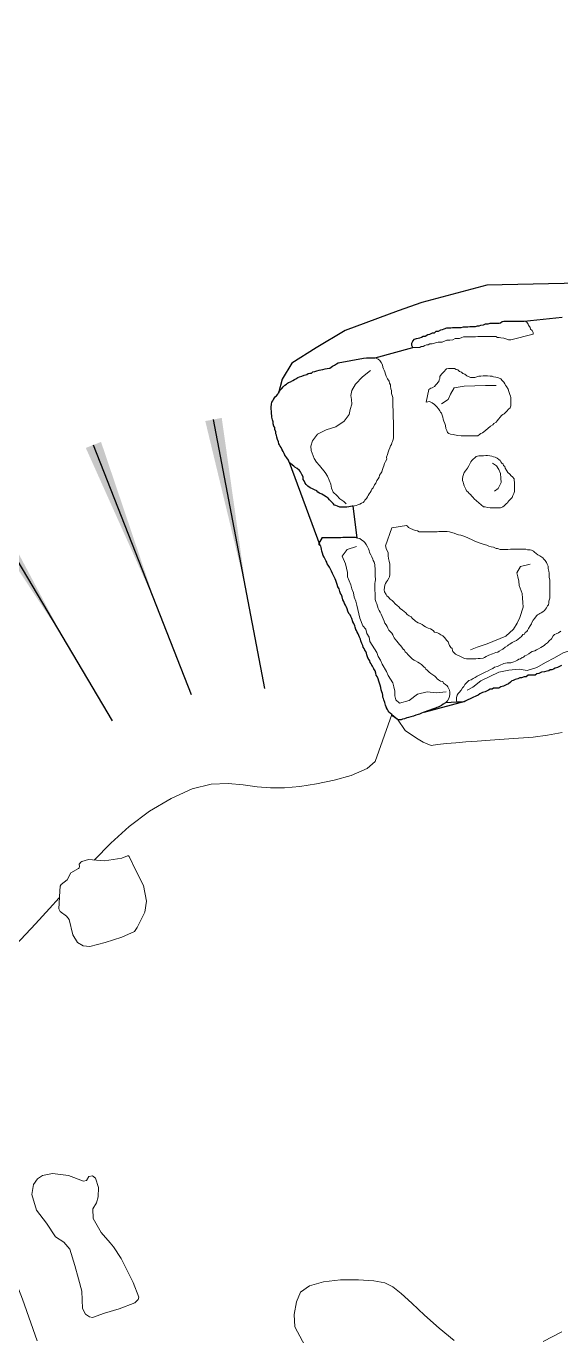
# Model space of a CAD drawing. Header units: millimetres. Extents: x -3113 to 15022, y -19591 to 4665.
# Drawn here: x 43 to 788, y -1641 to 184 of the extents above; entities that cross this region are included whole.
import ezdxf

# ---------------------------------------------------------------- set-up
doc = ezdxf.new("R2010")
doc.units = ezdxf.units.MM
doc.header["$XCLIPFRAME"] = 2
for name, color, linetype, lineweight in [('0A-detail', 7, 'Continuous', 18), ('0A-detail-detail', 7, 'Continuous', 13), ('0A-hatchures', 4, 'Continuous', 25), ('0A-mosaic', 7, 'Continuous', 18), ('0T-footprint', 251, 'Continuous', 30), ('0T-walltop', 7, 'Continuous', 30)]:
    doc.layers.add(name, color=color, linetype=linetype, lineweight=lineweight)
picture_1 = doc.add_image_def('image1.tif', size_in_pixel=(6668, 8809))

# ---------------------------------------------------------------- blocks, each defined once
blk = doc.blocks.new('T5')
blk.add_line((0, -0.0016), (1, -0.0016))
at = {"linetype": 'Continuous'}
blk.add_solid([(0, -0.0314), (0, 0.0298), (0.638, -0.0009)], dxfattribs=at)

msp = doc.modelspace()

# ---------------------------------------------------------------- linework, layer by layer
at = {"layer": '0A-detail'}
for points in [[(749.6, -245.1), (718.5, -253), (715, -253), (711.2, -251.5), (708.5, -250.8), (704.3, -250.2), (702, -249.7), (699.6, -249.7), (697.3, -248.5), (694.9, -248.5), (692.6, -248.5), (689.7, -248.6), (685.5, -248.6), (683.2, -248.6), (680.8, -248.7), (678.5, -248.7), (675.6, -248.7), (672.6, -248.7), (669.1, -248.8), (666.1, -248.8), (663.2, -248.8), (660.8, -248.8), (658.5, -248.9), (655.6, -248.9), (652.6, -248.9), (650.3, -250.1), (646.7, -251.4), (643.8, -251.4), (640.9, -251.4), (637.4, -253.1), (633.3, -253.8), (629.2, -253.8), (625.7, -255.1), (622.8, -256.3), (619.8, -256.3), (616.9, -256.3), (613.3, -257.5), (608.6, -258.7), (605.7, -258.7), (603.3, -260), (601, -260), (598.6, -261.2), (596.3, -262.3), (593.4, -262.3), (591.7, -263.6), (589.3, -263.6), (587, -263.6), (584.6, -263.6), (581.7, -263.7), (580.4, -260.8), (580.4, -257.8), (581.6, -254.9), (584, -252.3), (586.8, -251.3), (589.1, -250.7), (591.7, -250.3), (593.8, -249.4), (596.2, -248.2), (599.1, -247.8), (602.7, -245.9), (605.6, -245.2), (609.1, -243.4), (612.1, -243.4), (614.4, -241.1), (617.4, -241), (620.8, -239.2), (623.1, -238.6), (625.5, -238), (629, -236.2), (632, -236.2), (634.9, -236.2), (637.2, -236.1), (639.6, -236.1), (643.1, -236.1), (646.1, -236.1), (649, -236), (652.5, -234.8), (655.5, -234.8), (658.4, -234.8), (661.3, -234.7), (666, -234.7), (669, -234.7), (671.9, -233.4), (674.3, -233.4), (676.6, -232.8), (680.2, -232.2), (683.1, -231), (686.6, -231), (689.6, -229.8), (693.1, -229.7), (697.2, -229.7), (699.5, -229.7), (701.9, -229.7), (704.2, -229.6), (706.5, -227.8), (708.8, -227.2), (711.2, -227.2), (713.5, -227.2), (717.7, -227.1), (720.6, -227.1), (723.5, -227.1), (726.5, -227), (728.8, -227), (733, -227), (735.9, -227), (738.2, -226.9), (740.8, -228.5), (742.5, -231.1), (743, -232.8), (745.4, -235.8), (746, -238.1), (747.9, -240.2), (749.6, -242.7)], [(526.4, -278.4), (529.1, -278.3), (531.4, -279), (533.6, -280.3), (535.9, -282), (537.6, -284.5), (539.3, -288), (540.2, -291), (540.8, -293.6), (542, -295.5), (542.8, -297.7), (543.9, -301.1), (544.7, -303.8), (546.7, -307.6), (548.6, -310.6), (549.2, -313.4), (550.5, -315.7), (550.5, -317.9), (551.3, -321.2), (552.1, -323.6), (552.1, -325.9), (552.1, -328.1), (553.2, -330.7), (553.7, -333.7), (553.7, -336), (553.7, -338.3), (553.8, -341.3), (553.8, -343.6), (553.8, -347.3), (554.5, -349.6), (554.6, -352.9), (554.6, -355.6), (554.6, -359), (554.6, -362.4), (554.7, -366.5), (554.7, -370.2), (554.7, -372.9), (554.8, -375.5), (554.8, -378.1), (554.8, -381.2), (554.8, -384.6), (554.9, -387.2), (554.9, -389.8), (554.2, -392.1), (553.4, -394.7), (552.4, -396.6), (552, -399.2), (550.5, -400.7), (549.5, -403.7), (548.5, -406.8), (547.6, -409.9), (546.4, -412.9), (545.3, -416.6), (545.4, -419.6), (543.5, -422.7), (542.4, -425.3), (541.3, -428.7), (540.6, -431.3), (539.5, -433.9), (538.4, -437), (536.5, -440), (535.5, -441.9), (534.7, -444.6), (533.6, -446.8), (531.7, -449.4), (530.3, -452.9), (528.4, -455.1), (526.5, -459.3), (524.7, -461.2), (523.6, -463.5), (522.5, -466.1), (521, -468), (519.5, -469.9), (518.6, -471.9), (517, -474.4), (515.1, -476.6), (513.9, -478.6), (512.4, -479.7), (510.2, -481), (507.9, -482.3), (505.3, -483.2), (502.6, -484), (500.5, -484.7), (497.1, -485), (494.9, -485.5), (492.6, -485.8), (489.6, -486.3), (487, -486.3), (484, -486.3), (480.2, -486.2), (476.8, -485.2), (474.5, -484.2), (472.6, -483.4), (470.7, -481.2), (468, -478.7), (465.8, -476), (463.7, -473.7), (461.2, -472), (457.3, -469.8), (454.8, -468.3), (451.8, -466.8), (449.5, -465.6), (448, -463.8), (444.9, -462.3), (441.9, -460.9), (438.5, -459.2), (435.5, -457.1), (433.2, -454.9), (431.6, -453), (430.2, -449.9), (429, -447.7), (429, -444.2), (427.2, -440.7), (425.4, -437.3), (423.7, -435.2), (420.6, -432.4), (417.4, -430.7), (416, -429.1), (414.1, -428), (411.5, -425.3), (409.5, -423.6), (408.3, -420.8), (406.3, -417.6), (404.7, -415.6), (403.5, -413.8), (402.4, -411.5), (401.2, -408.9), (399.6, -406.3), (398.5, -403.4), (396.7, -401.3), (395.9, -399.5), (394.8, -398), (394.4, -395.4), (393.2, -392.2), (392.4, -388.7), (392, -386), (390.8, -384.1), (390.8, -381.2), (389.6, -378.1), (389.3, -375.5), (388, -373.4), (387.2, -370.1), (387, -367.6), (386.2, -364.6), (385.3, -360.9), (385.3, -358.6), (384.6, -356.1), (384.6, -352.5), (384.5, -349.9), (384.5, -346.9), (384.7, -343), (385.5, -340.1), (386.7, -338.2), (387.8, -336.4), (388.9, -334.1), (390.4, -332.2), (391.9, -331.1), (393.7, -328.9), (395.1, -326.1), (396.7, -323.5), (399.3, -320.8), (401.1, -318.6), (403.6, -316.2), (405.6, -314.7), (407.1, -313.6), (408.5, -312.7), (411.3, -311.5), (414.6, -309.9), (416.9, -308.6), (418.7, -307.4), (421.3, -305.6), (424, -304.6), (427, -303.8), (430.3, -302.3), (434.1, -301.4), (436, -300.2), (438.2, -299.5), (440.5, -299.4), (442.4, -297.9), (445.4, -297.1), (448.2, -296.4), (451.3, -295.5), (453.6, -294.8), (456.2, -294.3), (459.5, -293.5), (462.6, -293.2), (466, -292.4), (467.8, -291.2), (469.8, -289.9), (472.8, -288.3), (475.4, -286.7), (477.9, -285), (512.9, -278.5), (517.1, -278.4), (521.9, -278.4)], [(600.3, -340), (604, -322.5), (607, -320.7), (608.7, -319.9), (611.8, -318.2), (613.9, -315.9), (615.5, -314), (616.7, -312.5), (617.8, -311), (618.5, -309.1), (619.6, -306.8), (619.6, -304.2), (621.6, -301.2), (624.3, -298.3), (626, -297), (627.4, -295.1), (628.9, -293.6), (631.5, -293.2), (634.9, -293.2), (637.1, -293.2), (639.8, -293.3), (642, -294.6), (644.3, -295.1), (647, -297.2), (649.7, -298.2), (651.5, -300.1), (654.2, -301.2), (657.1, -303.5), (662.2, -305.7), (665.5, -305.7), (668.1, -305.7), (671.1, -304.8), (673.7, -304), (676.4, -304), (679.7, -303.3), (682.7, -303.2), (686, -303.2), (689.5, -303.9), (692.2, -303.9), (694.4, -304.6), (697.4, -305.2), (701.2, -305.9), (704.3, -307.5), (706.2, -309.8), (708.5, -312.1), (710, -314.3), (711.1, -316.2), (712.3, -318.4), (714.6, -321.9), (715.8, -325.2), (716.9, -329.3), (717.7, -331.5), (718.4, -333.7), (718.4, -336), (718.4, -339.4), (718.5, -342.8), (718.3, -345), (717.4, -347.7), (715.1, -349.9), (712.9, -352.6), (711.1, -354.2), (709.2, -356.1), (707.1, -357.2), (705.4, -358.7), (703.6, -361), (701, -363.7), (699.2, -365.9), (697.8, -367.8), (694.9, -369.8), (693.2, -371.6), (689.8, -373.6), (686.4, -376.6), (683.4, -379.2), (680.8, -381.2), (679, -382.7), (676.7, -383.8), (674.9, -385.3), (672.3, -386.8), (668.5, -386.9), (664.8, -386.9), (661.8, -386.9), (657.6, -387), (652, -387), (649, -387), (644, -386.4), (638, -385.2), (634.3, -384.6), (631.9, -383.8), (630.3, -382.4), (629.1, -379.7), (627.8, -376.7), (627.5, -372.7), (626.2, -369.6), (625.2, -366.6), (623.9, -363.6), (623.6, -361), (622.7, -358), (621.6, -355.4), (620.4, -353.8), (619.3, -351.9), (617.7, -349.3), (615.4, -346.7), (612.1, -343.4), (608.6, -340.8), (604.8, -339.3), (602.6, -339.4)], [(680.3, -486.1), (667.3, -474.7), (665.9, -473.1), (664.1, -471), (662, -468.7), (660.2, -467.1), (658.7, -465.6), (656.6, -463.4), (655.6, -461.1), (654.8, -459.2), (653.3, -456.6), (652.6, -453.6), (651.8, -451.4), (651, -449.4), (651, -446.8), (651.7, -443.5), (652.5, -440.8), (653.1, -438), (655, -435.9), (656.5, -434), (658, -431.8), (659.9, -428.8), (661.3, -426), (662.4, -423.4), (663.9, -421.5), (666.1, -419.3), (668, -417.4), (670.2, -415.9), (674, -414.6), (677, -414.6), (680.5, -414.6), (683.7, -414.5), (686, -414.5), (689, -415), (692.1, -415.3), (694.3, -416.2), (696.6, -416.7), (699.1, -418.1), (701.5, -419.7), (703.4, -421.2), (704.5, -423), (705.9, -424.9), (707.6, -426.4), (708.3, -428.3), (709.8, -429.9), (710.7, -432), (712.9, -435.5), (714.4, -438.1), (717.2, -440.6), (719, -442.5), (720.9, -444.3), (722.8, -447), (723.2, -449.2), (723.3, -451.5), (723.3, -454.9), (723.3, -458.7), (723.4, -461.7), (723.4, -464.6), (722.4, -467.3), (721.1, -469.9), (720.2, -472.7), (718.2, -474.8), (716.5, -476.4), (714.7, -478.3), (714, -480), (711.8, -481.7), (709.3, -484.3), (707, -485.8), (704, -487.4), (701.4, -487.4), (698.3, -487.4), (694, -487.4), (689.7, -487.5), (685.9, -486.8), (682.6, -486)], [(455.7, -528.7), (458.3, -528.7), (461.8, -528.6), (465.3, -528.6), (468.5, -528.6), (470.7, -528.6), (473.3, -528.5), (476, -528.5), (479, -528.5), (481.6, -528.5), (484.3, -528.4), (486.5, -528.4), (489.1, -528.4), (492.1, -528.4), (495.1, -528.3), (498.1, -528.3), (501.5, -528.3), (505, -529.5), (507.7, -530.1), (510.7, -532.4), (512.9, -533.9), (514.8, -535.5), (516.9, -538.4), (518.7, -541.7), (519.8, -544.3), (521, -546.9), (521.3, -549.6), (523.3, -553), (524.8, -555.6), (526.1, -559), (526.7, -560.9), (527.8, -562.9), (528.7, -566.1), (528.7, -568.7), (529.2, -571.7), (529.5, -573.6), (529.5, -575.8), (529.5, -578.4), (529.5, -581.5), (529.5, -583.4), (529.6, -586), (529.6, -587.9), (529.2, -590.1), (528.9, -592.8), (529, -596.2), (529, -599.5), (529, -602.9), (529.1, -605.9), (529.1, -608.9), (529.1, -611.2), (529.3, -615.1), (530.7, -619.1), (531.4, -621.3), (532.7, -624.3), (533.7, -627.4), (534.9, -630.4), (536.1, -632.6), (537.6, -635.7), (539.1, -638.6), (540.3, -641.9), (541.8, -645.4), (542.9, -648), (544.5, -650.2), (545.8, -652.8), (546.8, -655.1), (548.5, -657.7), (550.8, -660.3), (552.5, -662.2), (553.7, -664.4), (554.8, -666.7), (555.9, -668.5), (557, -670.4), (559.4, -673.1), (561.5, -675.6), (563.1, -677.9), (564.6, -679.4), (566.6, -681.6), (568.5, -684.3), (570.4, -685.7), (571.2, -688), (573.4, -690.1), (574.9, -691.7), (577.3, -694.2), (579.5, -696.2), (581.4, -698.1), (583.7, -699.6), (585.5, -700.6), (588.6, -702.6), (591.2, -704), (593.9, -705.9), (596.9, -708.8), (599, -710.5), (600, -712.2), (601.8, -713.7), (603, -715.2), (604.6, -716.3), (606.8, -718.1), (609.8, -719.9), (612.4, -721.8), (614.4, -723.7), (615.9, -725.6), (617.7, -727), (620.4, -728.9), (623.5, -729.6), (624.6, -731.5), (627.2, -733.8), (629.5, -735.2), (630.6, -736.7), (631.9, -739.7), (633, -741.6), (633.4, -744.2), (633.4, -747.2), (632.9, -750.4), (631.8, -753.2), (630.1, -756.3), (627.4, -759), (624.1, -760.9), (621.8, -762.7), (618.9, -764.2), (617, -765.1), (615.1, -765.8), (613.2, -766.6), (610.6, -767.7), (608, -768.3), (605.3, -769.3), (602.7, -770.4), (599.1, -771.5), (596, -772.7), (593.8, -773.6), (591.1, -774.7), (589.3, -775.3), (585.9, -776.2), (582.9, -777.6), (579, -778.7), (575.7, -779.7), (573.5, -779.9), (570.1, -781.5), (567.5, -782), (565.3, -782.8), (561.9, -782.9), (559.2, -781.4), (556.7, -779.4), (555, -778), (552.4, -775.4), (550.4, -773.7), (548.6, -772), (547.4, -770.2), (546.3, -768.3), (545.3, -766.3), (544.8, -764.6), (543.8, -762.3), (542.6, -758.6), (541.2, -755.1), (540.9, -753.3), (540.2, -751.4), (540.1, -748.4), (539.3, -746.2), (538.6, -744), (537.8, -741), (537, -737.6), (536.2, -734.6), (535.5, -731.6), (534.3, -729), (533.3, -725.9), (532.3, -722.5), (530.8, -720.6), (530.1, -718), (529.5, -714.6), (527.5, -711.5), (525.5, -708.2), (524.7, -706.4), (523.5, -704.6), (522.4, -702.7), (522, -700.8), (520.9, -699.3), (519.6, -697.2), (518.8, -694.8), (517.8, -692.2), (517, -690), (516.2, -687.7), (515, -685.5), (514, -683.6), (512.7, -681.4), (512, -679.1), (510.6, -676.2), (509.4, -672.7), (508.7, -670.6), (507.5, -667.4), (505.5, -663), (504.2, -660.5), (503.2, -658.5), (502.2, -656.8), (501.4, -653.7), (500.9, -651.7), (499.5, -648.7), (498.3, -646.2), (497, -641.6), (495.4, -638.6), (494.3, -636.4), (492.8, -634.5), (491.4, -631.5), (490.3, -628.2), (489.1, -625), (487.8, -622.9), (486.7, -620.6), (485.6, -618), (484.3, -615.4), (483.2, -611.3), (482.4, -608.7), (480.9, -606.8), (480.1, -603.8), (478.9, -600.4), (477.3, -597.4), (476.2, -594), (475.5, -591.4), (474.5, -588.7), (473.6, -586.1), (471.9, -582.6), (469.9, -579), (468.2, -575.7), (467, -573), (465.5, -570.1), (464, -567.4), (462.5, -565.5), (462, -563.2), (460.9, -561.5), (459.4, -558.8), (458.2, -556.2), (456.6, -553.8), (455.9, -550.6), (454.8, -547.5), (454.5, -544.8), (454, -542.7), (453.6, -540.8), (452, -539.3), (451, -537.6)], [(552.3, -515.1), (572.9, -511.8), (574.4, -513), (575.9, -514.5), (578.7, -516.2), (582, -517.3), (585.1, -518.7), (588.1, -519.5), (590.7, -520.8), (593, -520.8), (595.2, -520.7), (597.5, -520.7), (600.5, -520.7), (603.5, -520.7), (605.8, -520.6), (609, -520.6), (612.9, -520.6), (615.6, -520.6), (618.2, -520.5), (620.4, -520.5), (622.3, -520.5), (626.8, -520.5), (629.8, -520.4), (632.8, -520.8), (635.9, -521.9), (639.2, -522.5), (642.6, -524), (645.6, -524.8), (648.7, -525.5), (654.3, -527.3), (659.6, -529.6), (664.5, -531.8), (669.1, -534.4), (672.1, -535), (675.8, -536.5), (680, -538), (685, -539.4), (687.9, -540.9), (691, -541.7), (694, -542.3), (697.7, -543.8), (700, -543.8), (703.5, -545.3), (707.5, -545.2), (710.5, -545.2), (714.1, -545.2), (717.7, -545.1), (721.1, -545.1), (724.1, -545.1), (726.7, -545), (730.1, -545), (733.5, -545), (736.9, -545), (739.1, -544.9), (741.6, -545.7), (745.2, -545.7), (747.4, -546.5), (750, -547.5), (751.5, -549), (753.9, -550.9), (756.1, -552.8), (758.8, -554.3), (761.4, -556), (762.9, -557.2), (764.4, -558.7), (766.3, -560.5), (767.9, -563.6), (769, -565.9), (770.2, -568.8), (770.5, -571.8), (771.4, -575.5), (771.8, -578.5), (771.8, -581.2), (771.9, -584.6), (772.6, -587.6), (772.6, -590.2), (772.6, -593), (772.7, -596.6), (772.7, -599.6), (772.7, -601.8), (772.7, -604.5), (772.8, -606.7), (772.8, -609.9), (772.8, -613.4), (771.4, -617.3), (771.4, -619.9), (770.7, -622.3), (769.5, -624.1), (768.2, -626.6), (765.5, -630.2), (762.9, -632.4), (760.6, -633.9), (759, -634.6), (757.2, -635.5), (755.7, -636.3), (754, -638), (751.6, -641.1), (749.4, -643.8), (747.8, -647.3), (747.3, -649.2), (745.4, -651.8), (742.9, -655.5), (741.6, -658.2), (740.5, -659.7), (738.3, -661.3), (737.2, -663.2), (735, -663.9), (733.1, -666.6), (730.8, -668.5), (728.6, -670.3), (726.1, -672.3), (723, -673.8), (720, -675.1), (717, -677.3), (715.1, -678.4), (713.6, -679.6), (710.7, -681.4), (707.3, -684.2), (705.4, -685.2), (702.1, -687.3), (700.2, -688.3), (697.5, -689), (695.3, -689.8), (692.8, -690.9), (687.7, -692.6), (684.1, -694.4), (681.8, -695.7), (679.6, -696.8), (675.8, -697.5), (672.8, -697.5), (669.8, -697.6), (666, -697.6), (663.8, -697.6), (661.5, -697.6), (659.2, -697.7), (656.6, -697.7), (654, -697.2), (652.1, -696.2), (650.3, -695.5), (647.3, -694.3), (643.9, -692.8), (641.1, -691.1), (639.6, -689.5), (637.7, -687.8), (637.1, -686.1), (636.6, -683.6), (634.6, -681.8), (633.1, -679.2), (632, -676.9), (630.9, -674.2), (628.9, -671.6), (626.6, -668.7), (625.1, -667.2), (623.4, -665.9), (620.6, -664.2), (617.9, -662.4), (615.4, -661.3), (612.2, -660.5), (610, -658.2), (606.5, -656.2), (603.2, -655), (599.4, -653.1), (597.2, -651.6), (594.9, -649.8), (592.2, -648.7), (589.2, -647.6), (586.9, -646.4), (585.4, -645.3), (583.9, -643.8), (582.4, -642.4), (580.9, -640.9), (579.4, -639.4), (576.7, -638), (574, -636), (571.9, -633.8), (569.5, -632), (567.4, -630.1), (564.3, -627.8), (562.3, -625.5), (559.8, -623.6), (557, -621.1), (555, -618.4), (552.8, -616.3), (550.4, -614.4), (547.5, -611.5), (545.6, -609.9), (544.5, -608.1), (542.1, -604.3), (541.8, -601.7), (542.9, -595.3), (543.9, -592.6), (545.2, -590.4), (546.5, -588.5), (548.4, -585.4), (549.1, -583.3), (549.9, -580.3), (549.9, -576.9), (549.9, -573.3), (549.8, -569.7), (549.8, -565.6), (549, -561.8), (548.1, -558), (547.4, -554.3), (547.3, -549.8), (545, -545.2), (543.5, -540.4)]]:
    msp.add_lwpolyline(points, close=True, dxfattribs=at)
msp.add_lwpolyline([(789.1, -707.3), (786.1, -708.5), (783.2, -709.7), (780.2, -711), (777.9, -712.1), (775.5, -713.3), (773.2, -713.3), (771.4, -714.6), (768.5, -715.2), (765.1, -715.8), (761, -716.5), (757.4, -718.2), (754.5, -718.8), (752.1, -720.6), (749.8, -720.6), (746.3, -720.7), (742.7, -720.7), (739.8, -723), (736.9, -723.1), (733.3, -724.3), (731, -724.3), (728, -725.5), (724.6, -726.7), (721.7, -727.9), (719.9, -728.5), (718.1, -730.3), (715.2, -732.7), (711.7, -733.9), (708.2, -735.9), (704.6, -736.8), (701.8, -738.7), (699.4, -738.7), (696.5, -738.7), (694.2, -738.8), (692.4, -740), (689.5, -740), (687.1, -741.6), (682.4, -743.6), (678.9, -744.8), (675.3, -746.7), (673, -748.3), (669.5, -749.6), (665.4, -751.9), (661.9, -753.7), (658.4, -755), (654.9, -756.7), (653.1, -757.9), (649.6, -758), (646.1, -758), (643.1, -758), (642.5, -756.3), (642.5, -753.9), (642.5, -751.6), (643.6, -748.6), (644.8, -746.3), (646.5, -744.5), (649.1, -741.6), (651.1, -738.3), (652.9, -736.2), (654.1, -733.8), (657, -730.9), (660, -727.9), (662.9, -727.2), (665.7, -725.3), (668.7, -723.7), (671.6, -722), (675.1, -720.1), (678.1, -718.9), (679.9, -717.7), (682.8, -716.6), (686.8, -714.7), (689.9, -712.5), (693.5, -711.4), (695.6, -709.3), (699.7, -708.7), (704.4, -706.2), (706.8, -705.1), (708.4, -704.5), (710.8, -703.9), (713.1, -703.3), (715.5, -703.3), (718.4, -703.2), (722.5, -702.1), (724.9, -700.9), (727.8, -699.6), (729.6, -698.4), (732, -697.9), (734.3, -696.1), (736.1, -695.5), (737.8, -693.7), (740.1, -692.5), (743.6, -690.7), (746, -688.9), (748.3, -687.8), (751.8, -686.5), (754.2, -685.3), (757.1, -683.7), (760, -681.8), (762.3, -680.5), (764.7, -679.3), (766.8, -677.4), (769.6, -675.4), (771.7, -672.8), (775, -669.8), (777.5, -665.7), (779.3, -663.9), (781.6, -662.8), (784.6, -661.5), (788, -659.1)], dxfattribs=at)
at = {"layer": '0A-detail-detail'}
for points in [[(522.8, -295.9), (511.5, -304.8), (501.8, -315.1), (496.7, -323.6), (495.2, -330.6), (496.5, -336.5), (496.9, -342.7), (494.6, -350.1), (493.1, -357.1), (486.2, -366.3), (474.5, -374.3), (461.2, -378.6), (448.8, -384.7), (441.8, -393.9), (439.5, -401.3), (439.9, -407.5), (444.3, -418.5), (447.5, -423.7), (451.5, -428.5), (459.7, -438), (462.8, -443.1), (467.3, -454.1), (468.6, -460), (470.8, -465.5), (475.8, -469.9), (479.9, -474.7), (485.8, -478.7), (489.1, -481.6)], [(698, -316.9), (682.9, -316.6), (668.2, -317.2), (653.5, -317.8), (639.5, -320.2), (634.4, -328.7), (631.1, -336.5), (621.8, -342.4)], [(692.6, -424.9), (698.5, -428.9), (701.6, -434), (703.9, -439.5), (704.3, -445.8), (704.7, -452), (700.5, -460.2), (695.7, -464.2)], [(503.5, -541), (490.3, -545.3), (483.4, -554.5), (487.8, -565.5), (489.2, -571.4), (490.5, -577.3), (490.9, -583.5), (495.3, -594.6), (496.6, -600.4), (498.9, -605.9), (500.2, -611.8), (502.4, -617.3), (503.7, -623.2), (505, -629.1), (507.7, -640.9), (512.1, -651.9), (516.2, -656.6), (517.5, -662.5), (520.7, -667.7), (522, -673.5), (525.1, -678.7), (528.3, -683.8), (531.4, -689), (533.7, -694.5), (536.8, -699.6), (539, -705.1), (545.3, -715.4), (547.6, -720.9), (550.7, -726), (553.9, -731.2), (555.2, -737), (556.5, -742.9), (556.9, -749.2), (558.2, -755.1), (563.2, -759.5), (576.8, -756.1), (588.1, -747.2), (601.7, -743.8), (614.1, -745.3), (628.4, -743.7)], [(745.4, -565.9), (731.9, -569.3), (726.7, -577.8), (728.1, -583.7), (729.4, -589.5), (729.8, -595.8), (734.2, -606.8), (734.6, -613.1), (735, -619.3), (735.4, -625.6), (730.7, -640.3), (727.4, -648), (722.3, -656.5), (711.3, -666.3), (685.6, -676.7), (671.5, -681.4), (662.3, -685.1)], [(833.5, -683.1), (818.8, -683.7), (804.5, -685.2), (791.2, -689.5), (779.1, -696.6), (766.7, -702.7), (754.6, -709.7), (741.3, -714), (729.9, -712.2), (715.6, -713.8), (701.6, -716.2), (689.2, -722.3), (676.7, -728.4), (665.3, -737.3), (657.4, -741.6)]]:
    msp.add_lwpolyline(points, dxfattribs=at)
at = {"layer": '0A-mosaic', "lineweight": 15}
for points in [[(789.9, -800.7), (769.5, -804.3), (749.3, -806.8), (729.2, -808.6), (709.2, -810), (689.7, -811.3), (671.5, -812.5), (655.5, -813.7), (641.5, -814.8), (628.7, -816), (616.2, -817.4), (607.3, -818.4), (596.2, -813.9), (586.7, -808.3), (571.3, -797.5), (560.5, -782.1), (552.4, -775.4), (529.3, -840.9), (518.3, -850.7), (496, -860.6), (472.2, -867), (447.7, -872.2), (424.2, -875.7), (402.8, -877.5), (383.4, -877.5), (364.7, -876.1), (345.3, -873.5), (324.3, -871.4), (300.9, -872.5), (274.2, -879.2), (244.8, -892.3), (214.9, -910.3), (186.5, -931.5), (160.9, -954.6), (137.5, -978.4)], [(89.1, -1030.9), (75.5, -1045.8), (55.7, -1067.3), (35.5, -1089), (15.7, -1110.4), (-3.1, -1130.9), (-20.4, -1150), (-36.1, -1166.8), (-50.4, -1180.4), (-63.2, -1190.2), (-74, -1198.7), (-81.4, -1209.6), (-84.4, -1226.3), (-82.5, -1250.7), (-75.5, -1283.4), (-63.3, -1325), (-46.6, -1373.9), (-26.8, -1427.1), (-5.6, -1481.2), (16.2, -1535.2), (37.7, -1590.4), (58.4, -1648.4)], [(435.1, -1661.7), (417.1, -1629), (416.6, -1611.8), (419.6, -1594.3), (425.1, -1580.8), (438, -1571.8), (457.3, -1566.3), (481.2, -1563.6), (506, -1563.2), (527.5, -1564.6), (542.7, -1567.6), (554, -1573.2), (565.4, -1582.4), (580.2, -1596.1), (598.2, -1612.9), (618.3, -1630.8), (639.3, -1647.9)], [(763.6, -1649.5), (789.6, -1636)]]:
    msp.add_lwpolyline(points, dxfattribs=at)
for points in [[(120.7, -980.1), (129.9, -977.7), (151.9, -979.2), (176.2, -975.6), (184, -972.4), (184.7, -972.4), (185.6, -972.5), (186.6, -973.3), (196.3, -994), (206.5, -1013.8), (210.5, -1035.4), (208.5, -1050.7), (197.7, -1072.1), (193.7, -1078), (176.4, -1085.7), (152.9, -1093.4), (131.8, -1098.9), (122.5, -1098), (114.5, -1093.2), (108.1, -1082.4), (102.9, -1061.1), (99, -1056.3), (90.4, -1050), (88.5, -1046.3), (89.6, -1021.6), (90.4, -1014.9), (91.7, -1012.3), (100.2, -1005.8), (105.3, -996.1), (115.7, -990), (116.6, -989), (117.1, -987.2), (116.9, -984.1), (117.1, -983.4), (119.2, -981), (120.7, -980.1)], [(95.2, -1511), (103.7, -1520.8), (110.6, -1543.5), (115.8, -1561.8), (120.3, -1579.4), (121.5, -1603.2), (125.7, -1611.2), (131, -1615), (135.3, -1616), (152.2, -1610.1), (172.3, -1603.9), (194.2, -1595.6), (198.9, -1590.9), (199.9, -1587.4), (192.2, -1567.3), (183.1, -1549.4), (175.2, -1533.5), (164.5, -1517.2), (160, -1511.8), (147.2, -1497.6), (136.3, -1477.9), (136, -1464.3), (140.7, -1456.2), (143, -1447.9), (143.6, -1434.5), (139.5, -1421.7), (135.4, -1418.4), (130.1, -1419.3), (127.1, -1425), (122.8, -1425.7), (102.1, -1418.1), (79.7, -1415.3), (65.7, -1418.1), (58.6, -1422.5), (53.2, -1430.6), (50.7, -1444.5), (57.5, -1466.5), (71.1, -1484.5), (83.8, -1503.6), (95.2, -1511)]]:
    msp.add_lwpolyline(points, close=True, dxfattribs=at)
at = {"layer": '0T-footprint'}
for points in [[(1540.6, 14.8), (1461.6, 1.6), (1440.7, -5.4), (1382.7, -40.4), (1231.2, -70.7), (1098.3, -99.6), (1012.3, -142.4), (924.7, -165.3), (814.3, -174.2), (685.1, -177.1), (594.3, -201.3), (561.5, -212.9), (487.5, -240.2), (447, -264.3), (413.2, -285.6), (399.8, -307.8), (394.4, -327.5)], [(409.5, -423.6), (452, -539.3)], [(597.5, -772.1), (654.9, -756.7)]]:
    msp.add_lwpolyline(points, dxfattribs=at)
at = {"layer": '0T-walltop'}
msp.add_lwpolyline([(789.1, -707.3), (786.1, -708.5), (783.2, -709.7), (780.2, -711), (777.9, -712.1), (775.5, -713.3), (773.2, -713.3), (771.4, -714.6), (768.5, -715.2), (765.1, -715.8), (761, -716.5), (757.4, -718.2), (754.5, -718.8), (752.1, -720.6), (749.8, -720.6), (746.3, -720.7), (742.7, -720.7), (739.8, -723), (736.9, -723.1), (733.3, -724.3), (731, -724.3), (728, -725.5), (724.6, -726.7), (721.7, -727.9), (719.9, -728.5), (718.1, -730.3), (715.2, -732.7), (711.7, -733.9), (708.2, -735.9), (704.6, -736.8), (701.8, -738.7), (699.4, -738.7), (696.5, -738.7), (694.2, -738.8), (692.4, -740), (689.5, -740), (687.1, -741.6), (682.4, -743.6), (678.9, -744.8), (675.3, -746.7), (673, -748.3), (669.5, -749.6), (665.4, -751.9), (661.9, -753.7), (658.4, -755), (654.9, -756.7), (653.1, -757.9), (649.6, -758), (646.1, -758), (643.1, -758), (627.4, -759), (624.1, -760.9), (621.8, -762.7), (618.9, -764.2), (617, -765.1), (615.1, -765.8), (613.2, -766.6), (610.6, -767.7), (608, -768.3), (605.3, -769.3), (602.7, -770.4), (599.1, -771.5), (596, -772.7), (593.8, -773.6), (591.1, -774.7), (589.3, -775.3), (585.9, -776.2), (582.9, -777.6), (579, -778.7), (575.7, -779.7), (573.5, -779.9), (570.1, -781.5), (567.5, -782), (565.3, -782.8), (561.9, -782.9), (559.2, -781.4), (556.7, -779.4), (555, -778), (552.4, -775.4), (550.4, -773.7), (548.6, -772), (547.4, -770.2), (546.3, -768.3), (545.3, -766.3), (544.8, -764.6), (543.8, -762.3), (542.6, -758.6), (541.2, -755.1), (540.9, -753.3), (540.2, -751.4), (540.1, -748.4), (539.3, -746.2), (538.6, -744), (537.8, -741), (537, -737.6), (536.2, -734.6), (535.5, -731.6), (534.3, -729), (533.3, -725.9), (532.3, -722.5), (530.8, -720.6), (530.1, -718), (529.5, -714.6), (527.5, -711.5), (525.5, -708.2), (524.7, -706.4), (523.5, -704.6), (522.4, -702.7), (522, -700.8), (520.9, -699.3), (519.6, -697.2), (518.8, -694.8), (517.8, -692.2), (517, -690), (516.2, -687.7), (515, -685.5), (514, -683.6), (512.7, -681.4), (512, -679.1), (510.6, -676.2), (509.4, -672.7), (508.7, -670.6), (507.5, -667.4), (505.5, -663), (504.2, -660.5), (503.2, -658.5), (502.2, -656.8), (501.4, -653.7), (500.9, -651.7), (499.5, -648.7), (498.3, -646.2), (497, -641.6), (495.4, -638.6), (494.3, -636.4), (492.8, -634.5), (491.4, -631.5), (490.3, -628.2), (489.1, -625), (487.8, -622.9), (486.7, -620.6), (485.6, -618), (484.3, -615.4), (483.2, -611.3), (482.4, -608.7), (480.9, -606.8), (480.1, -603.8), (478.9, -600.4), (477.3, -597.4), (476.2, -594), (475.5, -591.4), (474.5, -588.7), (473.6, -586.1), (471.9, -582.6), (469.9, -579), (468.2, -575.7), (467, -573), (465.5, -570.1), (464, -567.4), (462.5, -565.5), (462, -563.2), (460.9, -561.5), (459.4, -558.8), (458.2, -556.2), (456.6, -553.8), (455.9, -550.6), (454.8, -547.5), (454.5, -544.8), (454, -542.7), (453.6, -540.8), (452, -539.3), (451, -537.6), (455.7, -528.7), (458.3, -528.7), (461.8, -528.6), (465.3, -528.6), (468.5, -528.6), (470.7, -528.6), (473.3, -528.5), (476, -528.5), (479, -528.5), (481.6, -528.5), (484.3, -528.4), (486.5, -528.4), (489.1, -528.4), (492.1, -528.4), (495.1, -528.3), (498.1, -528.3), (501.5, -528.3), (504, -529.1), (498.8, -484.9), (497.1, -485), (494.9, -485.5), (492.6, -485.8), (489.6, -486.3), (487, -486.3), (484, -486.3), (480.2, -486.2), (476.8, -485.2), (474.5, -484.2), (472.6, -483.4), (470.7, -481.2), (468, -478.7), (465.8, -476), (463.7, -473.7), (461.2, -472), (457.3, -469.8), (454.8, -468.3), (451.8, -466.8), (449.5, -465.6), (448, -463.8), (444.9, -462.3), (441.9, -460.9), (438.5, -459.2), (435.5, -457.1), (433.2, -454.9), (431.6, -453), (430.2, -449.9), (429, -447.7), (429, -444.2), (427.2, -440.7), (425.4, -437.3), (423.7, -435.2), (420.6, -432.4), (417.4, -430.7), (416, -429.1), (414.1, -428), (411.5, -425.3), (409.5, -423.6), (408.3, -420.8), (406.3, -417.6), (404.7, -415.6), (403.5, -413.8), (402.4, -411.5), (401.2, -408.9), (399.6, -406.3), (398.5, -403.4), (396.7, -401.3), (395.9, -399.5), (394.8, -398), (394.4, -395.4), (393.2, -392.2), (392.4, -388.7), (392, -386), (390.8, -384.1), (390.8, -381.2), (389.6, -378.1), (389.3, -375.5), (388, -373.4), (387.2, -370.1), (387, -367.6), (386.2, -364.6), (385.3, -360.9), (385.3, -358.6), (384.6, -356.1), (384.6, -352.5), (384.5, -349.9), (384.5, -346.9), (384.7, -343), (385.5, -340.1), (386.7, -338.2), (387.8, -336.4), (388.9, -334.1), (390.4, -332.2), (391.9, -331.1), (393.7, -328.9), (395.1, -326.1), (396.7, -323.5), (399.3, -320.8), (401.1, -318.6), (403.6, -316.2), (405.6, -314.7), (407.1, -313.6), (408.5, -312.7), (411.3, -311.5), (414.6, -309.9), (416.9, -308.6), (418.7, -307.4), (421.3, -305.6), (424, -304.6), (427, -303.8), (430.3, -302.3), (434.1, -301.4), (436, -300.2), (438.2, -299.5), (440.5, -299.4), (442.4, -297.9), (445.4, -297.1), (448.2, -296.4), (451.3, -295.5), (453.6, -294.8), (456.2, -294.3), (459.5, -293.5), (462.6, -293.2), (466, -292.4), (467.8, -291.2), (469.8, -289.9), (472.8, -288.3), (475.4, -286.7), (477.9, -285), (512.9, -278.5), (517.1, -278.4), (521.9, -278.4), (526.4, -278.4), (529.1, -278.3), (581.7, -263.7), (580.4, -260.8), (580.4, -257.8), (581.6, -254.9), (584, -252.3), (586.8, -251.3), (589.1, -250.7), (591.7, -250.3), (593.8, -249.4), (596.2, -248.2), (599.1, -247.8), (602.7, -245.9), (605.6, -245.2), (609.1, -243.4), (612.1, -243.4), (614.4, -241.1), (617.4, -241), (620.8, -239.2), (623.1, -238.6), (625.5, -238), (629, -236.2), (632, -236.2), (634.9, -236.2), (637.2, -236.1), (639.6, -236.1), (643.1, -236.1), (646.1, -236.1), (649, -236), (652.5, -234.8), (655.5, -234.8), (658.4, -234.8), (661.3, -234.7), (666, -234.7), (669, -234.7), (671.9, -233.4), (674.3, -233.4), (676.6, -232.8), (680.2, -232.2), (683.1, -231), (686.6, -231), (689.6, -229.8), (693.1, -229.7), (697.2, -229.7), (699.5, -229.7), (701.9, -229.7), (704.2, -229.6), (706.5, -227.8), (708.8, -227.2), (711.2, -227.2), (713.5, -227.2), (717.7, -227.1), (720.6, -227.1), (723.5, -227.1), (726.5, -227), (728.8, -227), (733, -227), (735.9, -227), (737.1, -226.9), (790, -221.4)], dxfattribs=at)

# ---------------------------------------------------------------- block references
at = {"layer": '0A-hatchures', "lineweight": 18}
for p, xscale, yscale, zscale, rotation in [((304.3, -364.1), 381.745132546468, 381.745132546468, 381.745132546468, 280.8026023423049), ((136.9, -399.5), 373.6483916209845, 373.6483916209845, 373.6483916209845, 291.4181296634948), ((-24.3, -467.8), 367.5339921834854, 367.5339921834854, 367.5339921834854, 300.7165548983168)]:
    msp.add_blockref('T5', p, dxfattribs=dict(at, xscale=xscale, yscale=yscale, zscale=zscale, rotation=rotation))

# ---------------------------------------------------------------- pictures from other files: only their frames are drawn
image = msp.add_image(picture_1, insert=(4548.8, 3178.5), size_in_units=(6667, 8807.6), rotation=-180)
image.set_boundary_path([(2179.18, 8808.5), (-0.5, 3859.02), (791.07, 3508.7), (-0.5, 1607.6), (-0.5, 1607.6), (3674.99, -0.5), (6667.5, 6386.38), (6667.5, 7108.85), (2641.04, 8808.5), (2179.18, 8808.5)])

doc.saveas('drawing.dxf')
